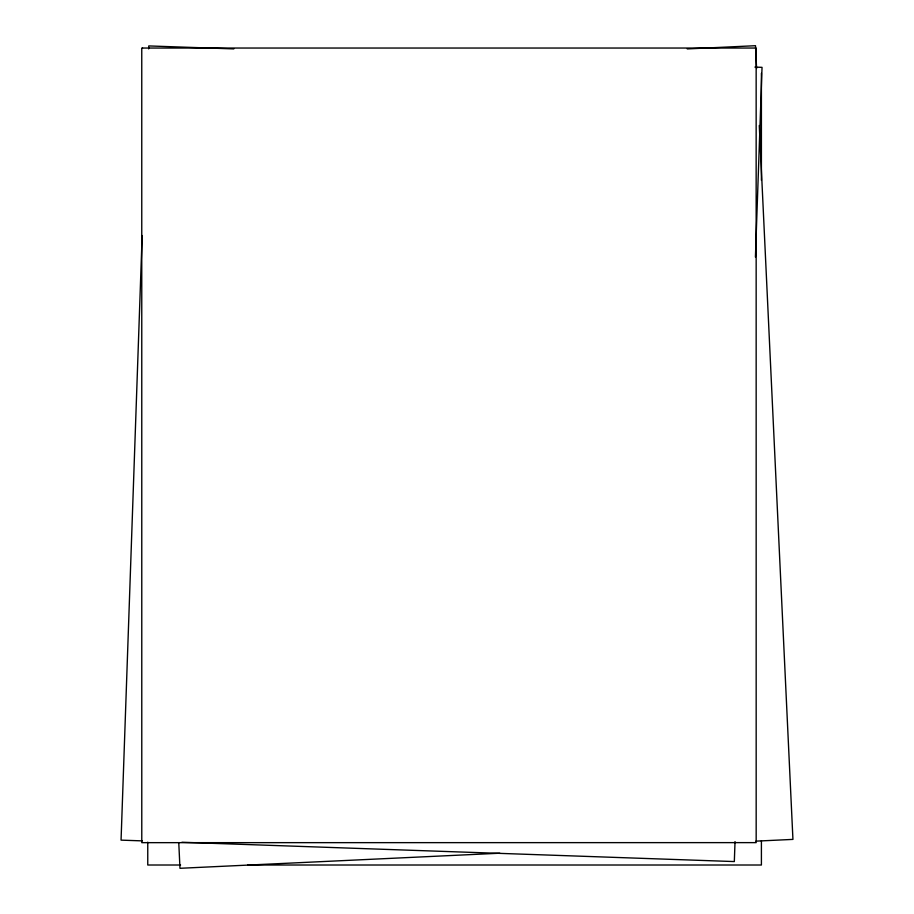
<?xml version="1.0" encoding="UTF-8"?>
<svg xmlns="http://www.w3.org/2000/svg" width="914" height="914" viewBox="0 0 914 914"><rect width="100%" height="100%" fill="white"/><g stroke="black" fill="none" stroke-linecap="round" stroke-linejoin="round"><path stroke-width="1.37" d="M142.287 840.88L121.059 840.137L142.15 235.538M148.662 48.899L148.765 45.929L233.824 48.899M181.909 842.262L734.33 861.571L735.027 841.611M755.421 257.085L762.036 67.35L754.918 67.099M687.214 48.922L755.512 45.7L756.586 68.504M499.798 853.219L179.978 868.3L178.767 842.651M755.947 841.143L792.941 839.395L759.283 125.492M180.584 865.01L147.76 865.01L147.76 842.182M247.66 865.01L761.408 865.01L761.408 840.754M761.408 73.28L761.408 180.275M142.527 48.042L141.761 48.088L141.784 842.662L756.175 842.628L756.152 48.042L142.527 48.042"/></g></svg>
